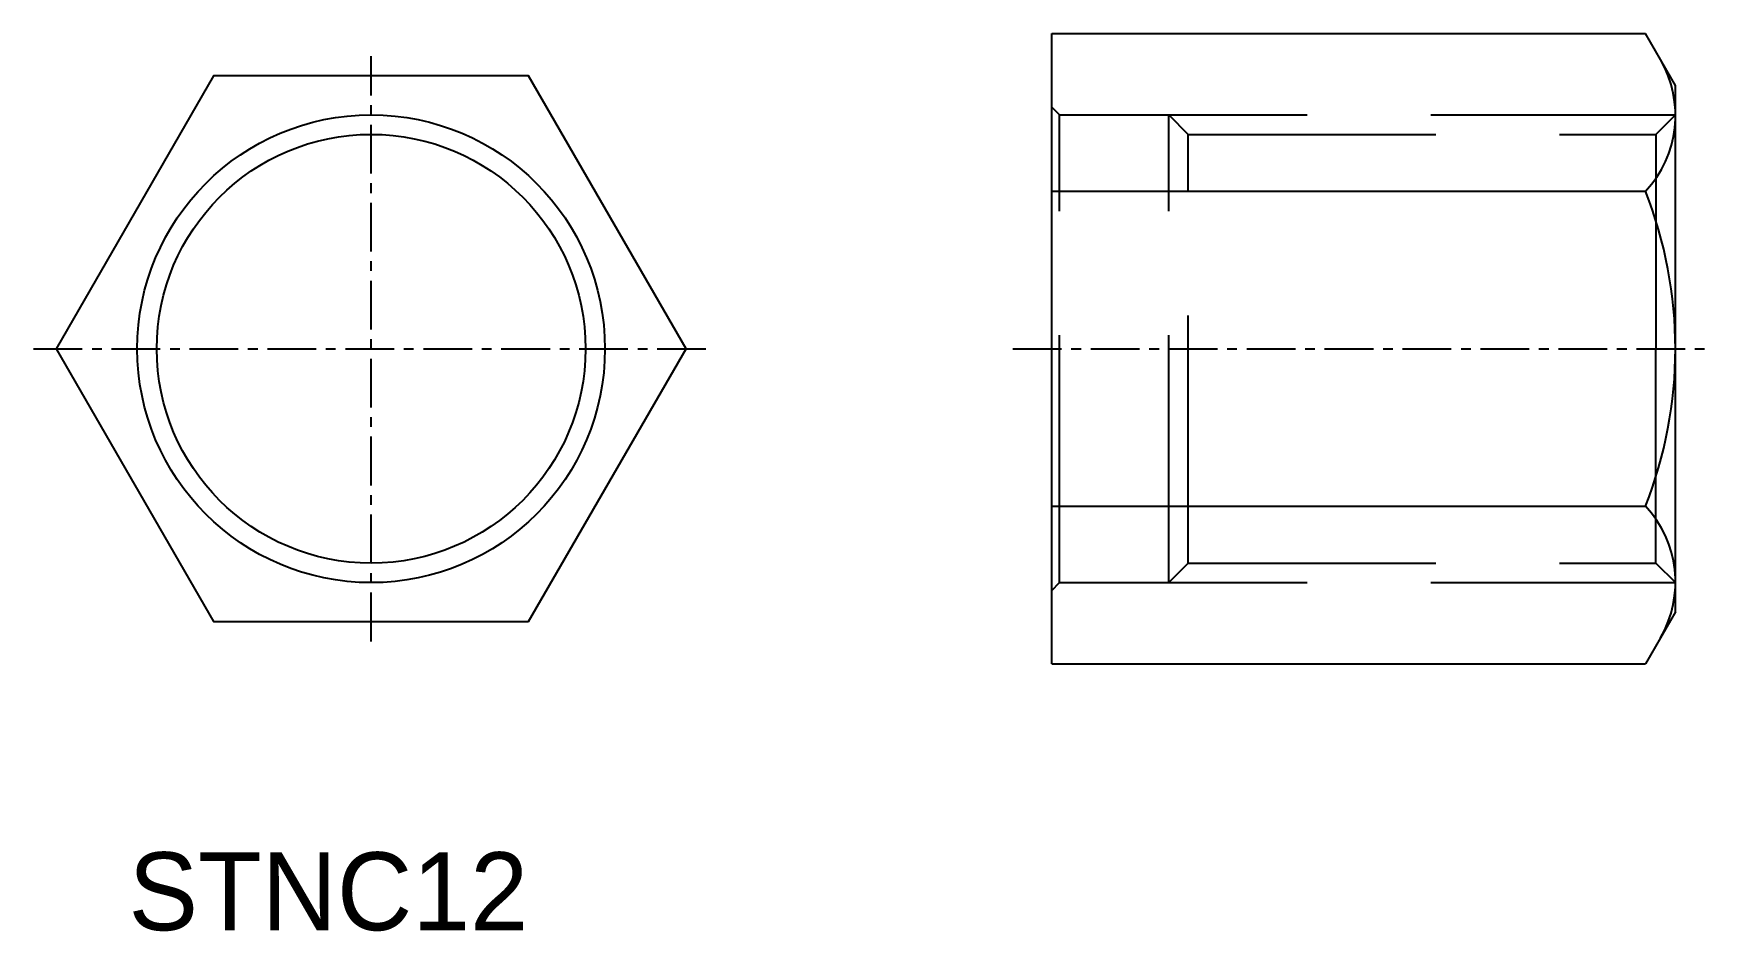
# Model space of a CAD drawing. Extents: x 26.6 to 69.7, y 28.1 to 51.2.
import ezdxf

# ---------------------------------------------------------------- set-up
doc = ezdxf.new("R2010")
doc.units = 0
doc.linetypes.add('CENTER', pattern=[2, 1.25, -0.25, 0.25, -0.25])
doc.linetypes.add('HIDDEN', pattern=[9.525, 6.35, -3.175])
doc.layers.get('0').update_dxf_attribs({"linetype": 'CONTINUOUS'})
doc.layers.add('18-1-HID', color=4, linetype='HIDDEN')
doc.layers.add('CENTER', color=1, linetype='CENTER')

msp = doc.modelspace()

# ---------------------------------------------------------------- linework, layer by layer
at = {"color": 7, "linetype": 'CONTINUOUS'}
for p, q in [((52.684, 34.987), (52.684, 51.152)), ((52.684, 51.152), (67.915, 51.152)), ((68.684, 49.819), (67.915, 51.152)), ((68.684, 36.319), (68.684, 49.819)), ((52.684, 47.111), (67.915, 47.111)), ((52.684, 39.028), (67.915, 39.028)), ((68.684, 36.319), (67.915, 34.987)), ((52.684, 34.987), (67.915, 34.987))]:
    msp.add_line(p, q, dxfattribs=at)
msp.add_lwpolyline([(39.26, 36.069), (43.301, 43.069), (39.26, 50.069), (31.177, 50.069), (27.136, 43.069), (31.177, 36.069)], close=True, dxfattribs=at)
for radius in [6, 5.5]:
    msp.add_circle((35.218, 43.069), radius, dxfattribs=at)
for centre, radius, start, end in [((65.848, 49.056), 2.838, 316.7387, 30.2532), ((57.687, 43.069), 10.997, 338.4382, 21.5618), ((65.848, 37.083), 2.838, 329.7468, 43.2613)]:
    msp.add_arc(centre, radius, start, end, dxfattribs=at)
at = {"layer": '18-1-HID', "color": 4, "linetype": 'HIDDEN'}
for p, q in [((52.684, 49.269), (52.884, 49.069)), ((52.884, 49.069), (68.684, 49.069)), ((52.884, 37.069), (52.884, 49.069)), ((55.684, 37.069), (55.684, 49.069)), ((55.684, 49.069), (56.184, 48.569)), ((68.184, 48.569), (68.684, 49.069)), ((56.184, 48.569), (68.184, 48.569)), ((56.184, 37.569), (56.184, 48.569)), ((68.184, 48.569), (68.184, 43.069)), ((68.184, 37.569), (68.184, 43.069)), ((55.684, 37.069), (56.184, 37.569)), ((56.184, 37.569), (68.184, 37.569)), ((68.184, 37.569), (68.684, 37.069)), ((52.684, 36.869), (52.884, 37.069)), ((52.884, 37.069), (68.684, 37.069))]:
    msp.add_line(p, q, dxfattribs=at)
at = {"layer": 'CENTER', "color": 1, "linetype": 'CENTER'}
for p, q in [((35.218, 35.564), (35.218, 50.575)), ((26.558, 43.069), (43.879, 43.069)), ((51.684, 43.069), (69.684, 43.069))]:
    msp.add_line(p, q, dxfattribs=at)

# ---------------------------------------------------------------- texts
at = {"color": 7, "linetype": 'CONTINUOUS'}
msp.add_text('STNC12', height=2, dxfattribs=at).set_placement((28.993, 28.153))

doc.saveas('drawing.dxf')
